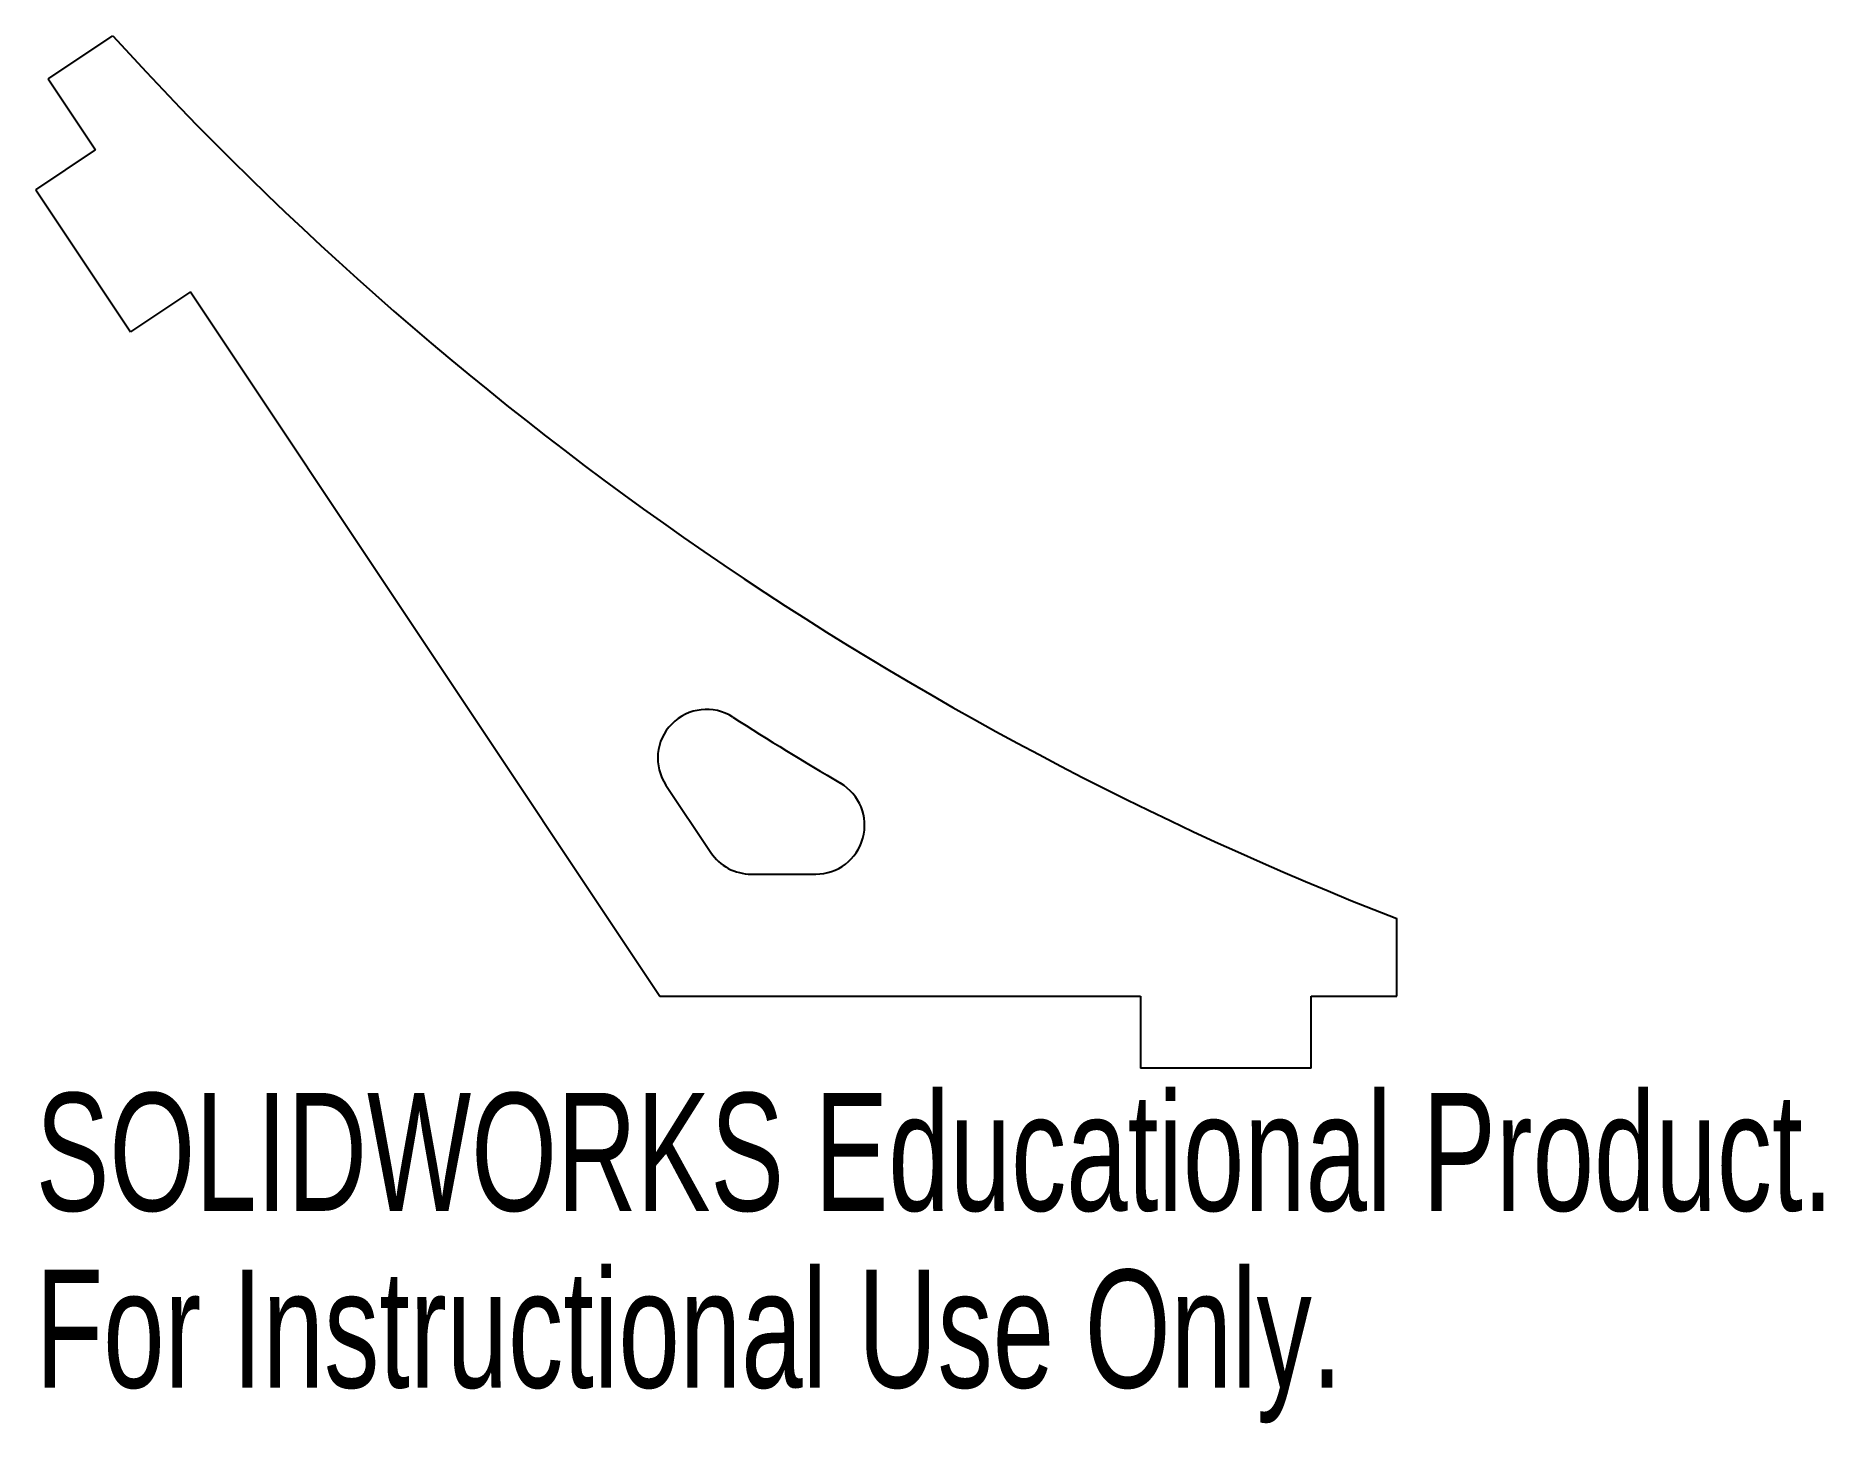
# Model space of a CAD drawing. Header units: millimetres. Extents: x -234.6 to -161.3, y -27.5 to 29.4.
import ezdxf

# ---------------------------------------------------------------- set-up
doc = ezdxf.new("R2010")
doc.units = ezdxf.units.MM
doc.styles.add('SLDTEXTSTYLE0', font='TXT', dxfattribs={"width": 0.7})

msp = doc.modelspace()

# ---------------------------------------------------------------- linework, layer by layer
at = {"color": 7, "linetype": 'Continuous', "lineweight": 25}
for p, q in [((-234.072, 27.608), (-231.43, 29.369)), ((-234.072, 27.608), (-232.131, 24.696)), ((-234.585, 23.059), (-232.131, 24.696)), ((-234.585, 23.059), (-230.702, 17.235)), ((-228.248, 18.871), (-230.702, 17.235)), ((-228.248, 18.871), (-209, -10)), ((-208.753, -1.357), (-206.918, -4.109)), ((-205.254, -5), (-202.611, -5)), ((-178.801, -10), (-178.801, -6.825)), ((-209, -10), (-189.301, -10)), ((-189.301, -10), (-189.301, -12.95)), ((-182.301, -12.95), (-182.301, -10)), ((-182.301, -10), (-178.801, -10)), ((-182.301, -12.95), (-189.301, -12.95))]:
    msp.add_line(p, q, dxfattribs=at)
for centre, radius, start, end in [((-127.876, 123.585), 140, 222.29654, 248.66951), ((-207.089, -0.247), 2, 57.39382, 213.69007), ((-127.876, 123.585), 145, 237.39382, 239.44261), ((-202.611, -3), 2, 270, 59.44261), ((-205.254, -3), 2, 213.69007, 270)]:
    msp.add_arc(centre, radius, start, end, dxfattribs=at)

# ---------------------------------------------------------------- texts
at = {"color": 7, "linetype": 'Continuous', "char_height": 4.83362, "attachment_point": 1, "style": 'SLDTEXTSTYLE0'}
for s, insert in [('SOLIDWORKS Educational Product.', (-234.585, -13.97)), ('For Instructional Use Only.', (-234.585, -21.22))]:
    msp.add_mtext(s, dxfattribs=dict(at, insert=insert))

doc.saveas('drawing.dxf')
